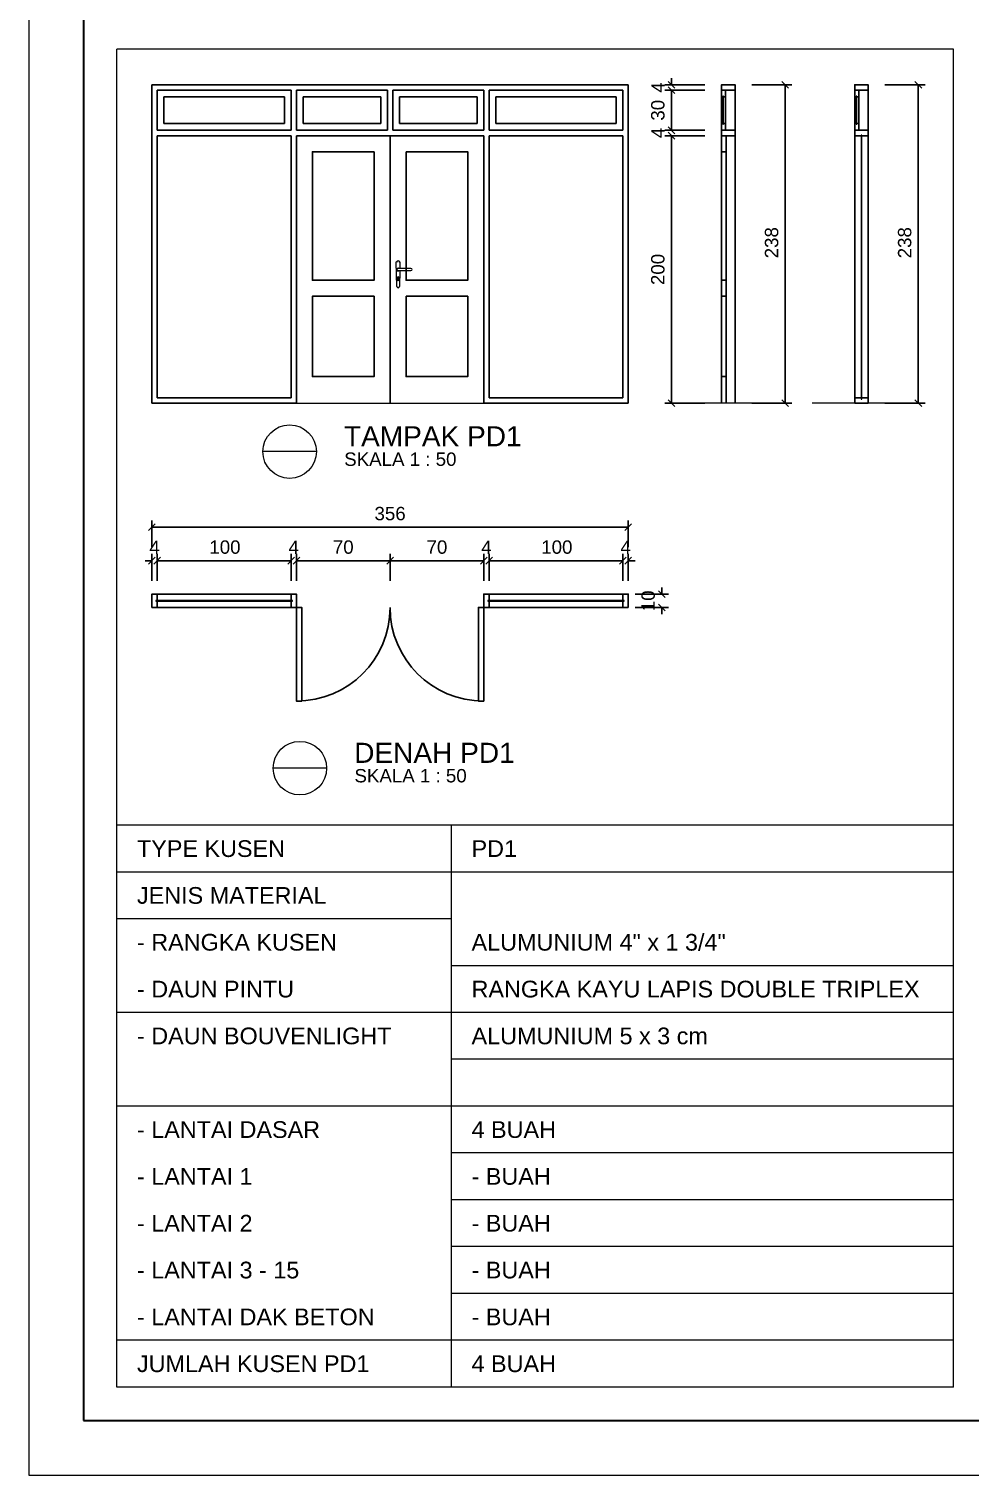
# Model space of a CAD drawing. Header units: millimetres. Extents: x -108 to 351, y -17 to 192.
# Drawn here: x 292.04 to 306.1, y -16.96 to 4.65 of the extents above; entities that cross this region are included whole.
import ezdxf
from ezdxf.enums import TextEntityAlignment as Align

# ---------------------------------------------------------------- set-up
doc = ezdxf.new("R2010")
doc.units = ezdxf.units.MM
doc.layers.get('defpoints').update_dxf_attribs({"color": 1})
for name, color, linetype, lineweight in [('ars', 11, 'Continuous', 0), ('KACA', 151, 'Continuous', 5), ('KOP', 7, 'Continuous', 20), ('KOP GARIS', 1, 'Continuous', 30), ('lan', 7, 'Continuous', 15), ('NOT', 7, 'Continuous', 20), ('u', 6, 'Continuous', 20), ('u @ 1', 6, 'Continuous', 20)]:
    doc.layers.add(name, color=color, linetype=linetype, lineweight=lineweight)
doc.layers.add('Kusen', color=30, linetype='Continuous')
doc.styles.get("Standard").update_dxf_attribs({"font": 'arial.ttf'})
doc.dimstyles.new('SK-50', dxfattribs={"dimscale": 0, "dimtxt": 0.2, "dimasz": 0.1, "dimexe": 0.1, "dimexo": 0, "dimgap": 0.1, "dimtad": 1, "dimdec": 0, "dimlfac": 50, "dimzin": 0, "dimdsep": 46, "dimtxsty": 'Standard', "dimblk": 'OBLIQUE', "dimcen": 0.09, "dimclrd": 256, "dimclre": 256, "dimclrt": 256, "dimadec": 0, "dimazin": 0, "dimtfac": 1, "dimtdec": 0, "dimtofl": 0, "dimtmove": 0, "dimatfit": 3, "dimldrblk": 'OBLIQUE', "dimfxl": 0, "dimtolj": 1, "dimtzin": 0, "dimarcsym": 0})

# ---------------------------------------------------------------- blocks, each defined once
blk = doc.blocks.new('KOPA2-TPAK r')
at = {"layer": 'KOP'}
blk.add_lwpolyline([(0, 0), (59.4, 0), (59.4, 42.135), (0, 42.135)], close=True, dxfattribs=at)
at = {"layer": 'KOP GARIS'}
blk.add_lwpolyline([(0.815, 0.815), (58.585, 0.815), (58.585, 41.32), (0.815, 41.32)], close=True, dxfattribs=at)
at = {"layer": 'KOP'}
for p in [(51.864, 6.612), (51.864, 6.212), (51.864, 5.812)]:
    blk.add_attdef('JUDUL', p, '', height=0.25, dxfattribs=at)
for tag, p in [('SKALA', (51.816, 4.913)), ('SKALA', (51.816, 4.602)), ('SKALA', (51.816, 4.312)), ('AR-00', (57.749, 3.195))]:
    blk.add_attdef(tag, text='', height=0.172, dxfattribs=at).set_placement(p, align=Align.MIDDLE_CENTER)
blk = doc.blocks.new('P-70-DOBLE')
at = {"layer": 'Kusen'}
for points in [[(102.301, -17.94), (102.341, -17.94), (102.341, -18.04), (102.301, -18.04)], [(103.781, -17.94), (103.741, -17.94), (103.741, -18.04), (103.781, -18.04)], [(102.341, -18.04), (102.381, -18.04), (102.381, -18.74), (102.341, -18.74)], [(103.741, -18.04), (103.701, -18.04), (103.701, -18.74), (103.741, -18.74)]]:
    blk.add_lwpolyline(points, close=True, dxfattribs=at)
for centre, start, end in [((102.341, -18.04), 270, 360), ((103.741, -18.04), 180, 270)]:
    blk.add_arc(centre, 0.7, start, end, dxfattribs=at)
blk = doc.blocks.new('_Oblique')
at = {"color": 0, "linetype": 'ByBlock', "lineweight": -2}
blk.add_line((-0.5, -0.5), (0.5, 0.5), dxfattribs=at)
blk = doc.blocks.new('*D309')
at = {"layer": 'defpoints', "color": 0, "transparency": 16777216}
for p in [(300.997, -3.296), (300.917, -3.596), (300.997, -3.596)]:
    blk.add_point(p, dxfattribs=at)
at = {"layer": 'u', "lineweight": -2, "transparency": 16777216}
for p, q in [((300.917, -3.596), (300.917, -3.196)), ((300.997, -3.596), (300.997, -3.196)), ((300.917, -3.296), (300.817, -3.296)), ((300.997, -3.296), (301.097, -3.296))]:
    blk.add_line(p, q, dxfattribs=at)
at = {"layer": 'u', "lineweight": -2, "transparency": 16777216, "xscale": 0.1, "yscale": 0.1, "zscale": 0.1}
blk.add_blockref('_Oblique', (300.917, -3.296), dxfattribs=at)
at = {"layer": 'u', "lineweight": -2, "transparency": 16777216, "xscale": 0.1, "yscale": 0.1, "zscale": 0.1, "rotation": 180}
blk.add_blockref('_Oblique', (300.997, -3.296), dxfattribs=at)
at = {"layer": 'u', "transparency": 16777216, "insert": (300.957, -3.096), "char_height": 0.2, "attachment_point": 5}
blk.add_mtext('\\A1;4', dxfattribs=at)
blk = doc.blocks.new('*D306')
at = {"layer": 'defpoints', "color": 0, "transparency": 16777216}
for p in [(300.997, -2.796), (293.877, -3.096), (300.997, -3.096)]:
    blk.add_point(p, dxfattribs=at)
at = {"layer": 'u', "lineweight": -2, "transparency": 16777216}
for p, q in [((293.877, -3.096), (293.877, -2.696)), ((293.877, -2.796), (300.997, -2.796)), ((300.997, -3.096), (300.997, -2.696))]:
    blk.add_line(p, q, dxfattribs=at)
at = {"layer": 'u', "lineweight": -2, "transparency": 16777216, "xscale": 0.1, "yscale": 0.1, "zscale": 0.1, "rotation": 180}
blk.add_blockref('_Oblique', (293.877, -2.796), dxfattribs=at)
at = {"layer": 'u', "lineweight": -2, "transparency": 16777216, "xscale": 0.1, "yscale": 0.1, "zscale": 0.1}
blk.add_blockref('_Oblique', (300.997, -2.796), dxfattribs=at)
at = {"layer": 'u', "transparency": 16777216, "insert": (297.437, -2.593), "char_height": 0.2, "attachment_point": 5}
blk.add_mtext('\\A1;356', dxfattribs=at)
blk = doc.blocks.new('*D307')
at = {"layer": 'defpoints', "color": 0, "transparency": 16777216}
for p in [(301.097, -3.796), (301.097, -3.996), (301.497, -3.996)]:
    blk.add_point(p, dxfattribs=at)
at = {"layer": 'u', "lineweight": -2, "transparency": 16777216}
for p, q in [((301.097, -3.796), (301.597, -3.796)), ((301.497, -3.796), (301.497, -3.696)), ((301.097, -3.996), (301.597, -3.996)), ((301.497, -3.996), (301.497, -4.096))]:
    blk.add_line(p, q, dxfattribs=at)
at = {"layer": 'u', "lineweight": -2, "transparency": 16777216, "xscale": 0.1, "yscale": 0.1, "zscale": 0.1}
for p, rotation in [((301.497, -3.796), 270), ((301.497, -3.996), 90)]:
    blk.add_blockref('_Oblique', p, dxfattribs=dict(at, rotation=rotation))
at = {"layer": 'u', "transparency": 16777216, "insert": (301.294, -3.896), "char_height": 0.2, "attachment_point": 5, "rotation": 90}
blk.add_mtext('\\A1;10', dxfattribs=at)
blk = doc.blocks.new('*D310')
at = {"layer": 'defpoints', "color": 0, "transparency": 16777216}
for p in [(293.957, -3.296), (293.877, -3.596), (293.957, -3.596)]:
    blk.add_point(p, dxfattribs=at)
at = {"layer": 'u', "lineweight": -2, "transparency": 16777216}
for p, q in [((293.877, -3.596), (293.877, -3.196)), ((293.957, -3.596), (293.957, -3.196)), ((293.877, -3.296), (293.777, -3.296)), ((293.957, -3.296), (294.057, -3.296))]:
    blk.add_line(p, q, dxfattribs=at)
at = {"layer": 'u', "lineweight": -2, "transparency": 16777216, "xscale": 0.1, "yscale": 0.1, "zscale": 0.1}
blk.add_blockref('_Oblique', (293.877, -3.296), dxfattribs=at)
at = {"layer": 'u', "lineweight": -2, "transparency": 16777216, "xscale": 0.1, "yscale": 0.1, "zscale": 0.1, "rotation": 180}
blk.add_blockref('_Oblique', (293.957, -3.296), dxfattribs=at)
at = {"layer": 'u', "transparency": 16777216, "insert": (293.917, -3.096), "char_height": 0.2, "attachment_point": 5}
blk.add_mtext('\\A1;4', dxfattribs=at)
blk = doc.blocks.new('Ndtpd')
blk.add_line((0.747, 0), (-0.747, 0))
blk.add_circle((0, 0), 0.747)
at = {"flags": 4}
for tag, height, p in [('NO', 0.5, (0, 0.148)), ('NOLBR', 0.3, (0, -0.398))]:
    blk.add_attdef(tag, text='', height=height, dxfattribs=at).set_placement(p, align=Align.CENTER)
for tag, p, height in [('NDTPD', (1.516, 0.148), 0.5), ('SKALA', (1.523, -0.398), 0.3)]:
    blk.add_attdef(tag, p, '', height=height, dxfattribs=at)
blk = doc.blocks.new('*D308')
at = {"layer": 'defpoints', "color": 0, "transparency": 16777216}
for p in [(298.837, -3.296), (297.437, -3.596), (298.837, -3.596)]:
    blk.add_point(p, dxfattribs=at)
at = {"layer": 'u', "lineweight": -2, "transparency": 16777216}
for p, q in [((297.437, -3.596), (297.437, -3.196)), ((298.837, -3.596), (298.837, -3.196)), ((297.437, -3.296), (298.837, -3.296))]:
    blk.add_line(p, q, dxfattribs=at)
at = {"layer": 'u', "lineweight": -2, "transparency": 16777216, "xscale": 0.1, "yscale": 0.1, "zscale": 0.1, "rotation": 180}
blk.add_blockref('_Oblique', (297.437, -3.296), dxfattribs=at)
at = {"layer": 'u', "lineweight": -2, "transparency": 16777216, "xscale": 0.1, "yscale": 0.1, "zscale": 0.1}
blk.add_blockref('_Oblique', (298.837, -3.296), dxfattribs=at)
at = {"layer": 'u', "transparency": 16777216, "insert": (298.137, -3.094), "char_height": 0.2, "attachment_point": 5}
blk.add_mtext('\\A1;70', dxfattribs=at)
blk = doc.blocks.new('*D311')
at = {"layer": 'defpoints', "color": 0, "transparency": 16777216}
for p in [(298.917, -3.296), (298.837, -3.596), (298.917, -3.596)]:
    blk.add_point(p, dxfattribs=at)
at = {"layer": 'u', "lineweight": -2, "transparency": 16777216}
for p, q in [((298.837, -3.596), (298.837, -3.196)), ((298.917, -3.596), (298.917, -3.196)), ((298.837, -3.296), (298.737, -3.296)), ((298.917, -3.296), (299.017, -3.296))]:
    blk.add_line(p, q, dxfattribs=at)
at = {"layer": 'u', "lineweight": -2, "transparency": 16777216, "xscale": 0.1, "yscale": 0.1, "zscale": 0.1}
blk.add_blockref('_Oblique', (298.837, -3.296), dxfattribs=at)
at = {"layer": 'u', "lineweight": -2, "transparency": 16777216, "xscale": 0.1, "yscale": 0.1, "zscale": 0.1, "rotation": 180}
blk.add_blockref('_Oblique', (298.917, -3.296), dxfattribs=at)
at = {"layer": 'u', "transparency": 16777216, "insert": (298.877, -3.096), "char_height": 0.2, "attachment_point": 5}
blk.add_mtext('\\A1;4', dxfattribs=at)
blk = doc.blocks.new('*D312')
at = {"layer": 'defpoints', "color": 0, "transparency": 16777216}
for p in [(295.957, -3.296), (293.957, -3.596), (295.957, -3.596)]:
    blk.add_point(p, dxfattribs=at)
at = {"layer": 'u', "lineweight": -2, "transparency": 16777216}
for p, q in [((293.957, -3.596), (293.957, -3.196)), ((295.957, -3.596), (295.957, -3.196)), ((293.957, -3.296), (295.957, -3.296))]:
    blk.add_line(p, q, dxfattribs=at)
at = {"layer": 'u', "lineweight": -2, "transparency": 16777216, "xscale": 0.1, "yscale": 0.1, "zscale": 0.1, "rotation": 180}
blk.add_blockref('_Oblique', (293.957, -3.296), dxfattribs=at)
at = {"layer": 'u', "lineweight": -2, "transparency": 16777216, "xscale": 0.1, "yscale": 0.1, "zscale": 0.1}
blk.add_blockref('_Oblique', (295.957, -3.296), dxfattribs=at)
at = {"layer": 'u', "transparency": 16777216, "insert": (294.969, -3.094), "char_height": 0.2, "attachment_point": 5}
blk.add_mtext('\\A1;100', dxfattribs=at)
blk = doc.blocks.new('*D314')
at = {"layer": 'defpoints', "color": 0, "transparency": 16777216}
for p in [(296.037, -3.296), (295.957, -3.596), (296.037, -3.596)]:
    blk.add_point(p, dxfattribs=at)
at = {"layer": 'u', "lineweight": -2, "transparency": 16777216}
for p, q in [((295.957, -3.596), (295.957, -3.196)), ((296.037, -3.596), (296.037, -3.196)), ((295.957, -3.296), (295.857, -3.296)), ((296.037, -3.296), (296.137, -3.296))]:
    blk.add_line(p, q, dxfattribs=at)
at = {"layer": 'u', "lineweight": -2, "transparency": 16777216, "xscale": 0.1, "yscale": 0.1, "zscale": 0.1}
blk.add_blockref('_Oblique', (295.957, -3.296), dxfattribs=at)
at = {"layer": 'u', "lineweight": -2, "transparency": 16777216, "xscale": 0.1, "yscale": 0.1, "zscale": 0.1, "rotation": 180}
blk.add_blockref('_Oblique', (296.037, -3.296), dxfattribs=at)
at = {"layer": 'u', "transparency": 16777216, "insert": (295.997, -3.096), "char_height": 0.2, "attachment_point": 5}
blk.add_mtext('\\A1;4', dxfattribs=at)
blk = doc.blocks.new('*D313')
at = {"layer": 'defpoints', "color": 0, "transparency": 16777216}
for p in [(297.437, -3.296), (296.037, -3.596), (297.437, -3.596)]:
    blk.add_point(p, dxfattribs=at)
at = {"layer": 'u', "lineweight": -2, "transparency": 16777216}
for p, q in [((296.037, -3.596), (296.037, -3.196)), ((297.437, -3.596), (297.437, -3.196)), ((296.037, -3.296), (297.437, -3.296))]:
    blk.add_line(p, q, dxfattribs=at)
at = {"layer": 'u', "lineweight": -2, "transparency": 16777216, "xscale": 0.1, "yscale": 0.1, "zscale": 0.1, "rotation": 180}
blk.add_blockref('_Oblique', (296.037, -3.296), dxfattribs=at)
at = {"layer": 'u', "lineweight": -2, "transparency": 16777216, "xscale": 0.1, "yscale": 0.1, "zscale": 0.1}
blk.add_blockref('_Oblique', (297.437, -3.296), dxfattribs=at)
at = {"layer": 'u', "transparency": 16777216, "insert": (296.737, -3.094), "char_height": 0.2, "attachment_point": 5}
blk.add_mtext('\\A1;70', dxfattribs=at)
blk = doc.blocks.new('*D315')
at = {"layer": 'defpoints', "color": 0, "transparency": 16777216}
for p in [(300.917, -3.296), (298.917, -3.596), (300.917, -3.596)]:
    blk.add_point(p, dxfattribs=at)
at = {"layer": 'u', "lineweight": -2, "transparency": 16777216}
for p, q in [((298.917, -3.596), (298.917, -3.196)), ((300.917, -3.596), (300.917, -3.196)), ((298.917, -3.296), (300.917, -3.296))]:
    blk.add_line(p, q, dxfattribs=at)
at = {"layer": 'u', "lineweight": -2, "transparency": 16777216, "xscale": 0.1, "yscale": 0.1, "zscale": 0.1, "rotation": 180}
blk.add_blockref('_Oblique', (298.917, -3.296), dxfattribs=at)
at = {"layer": 'u', "lineweight": -2, "transparency": 16777216, "xscale": 0.1, "yscale": 0.1, "zscale": 0.1}
blk.add_blockref('_Oblique', (300.917, -3.296), dxfattribs=at)
at = {"layer": 'u', "transparency": 16777216, "insert": (299.929, -3.094), "char_height": 0.2, "attachment_point": 5}
blk.add_mtext('\\A1;100', dxfattribs=at)
blk = doc.blocks.new('*D316')
at = {"layer": 'defpoints', "color": 0, "transparency": 16777216}
for p in [(302.142, 3.057), (301.642, -0.943), (302.142, -0.943)]:
    blk.add_point(p, dxfattribs=at)
at = {"layer": 'u', "lineweight": -2, "transparency": 16777216}
for p, q in [((302.142, 3.057), (301.542, 3.057)), ((301.642, 3.057), (301.642, -0.943)), ((302.142, -0.943), (301.542, -0.943))]:
    blk.add_line(p, q, dxfattribs=at)
at = {"layer": 'u', "lineweight": -2, "transparency": 16777216, "xscale": 0.1, "yscale": 0.1, "zscale": 0.1}
for p, rotation in [((301.642, 3.057), 90), ((301.642, -0.943), 270)]:
    blk.add_blockref('_Oblique', p, dxfattribs=dict(at, rotation=rotation))
at = {"layer": 'u', "transparency": 16777216, "insert": (301.439, 1.057), "char_height": 0.2, "attachment_point": 5, "rotation": 90}
blk.add_mtext('\\A1;200', dxfattribs=at)
blk = doc.blocks.new('*D317')
at = {"layer": 'defpoints', "color": 0, "transparency": 16777216}
for p in [(301.642, 3.737), (302.142, 3.817), (302.142, 3.737)]:
    blk.add_point(p, dxfattribs=at)
at = {"layer": 'u', "lineweight": -2, "transparency": 16777216}
for p, q in [((301.642, 3.817), (301.642, 3.917)), ((302.142, 3.817), (301.542, 3.817)), ((302.142, 3.737), (301.542, 3.737)), ((301.642, 3.737), (301.642, 3.637))]:
    blk.add_line(p, q, dxfattribs=at)
at = {"layer": 'u', "lineweight": -2, "transparency": 16777216, "xscale": 0.1, "yscale": 0.1, "zscale": 0.1}
for p, rotation in [((301.642, 3.817), 270), ((301.642, 3.737), 90)]:
    blk.add_blockref('_Oblique', p, dxfattribs=dict(at, rotation=rotation))
at = {"layer": 'u', "transparency": 16777216, "insert": (301.442, 3.777), "char_height": 0.2, "attachment_point": 5, "rotation": 90}
blk.add_mtext('\\A1;4', dxfattribs=at)
blk = doc.blocks.new('*D318')
at = {"layer": 'defpoints', "color": 0, "transparency": 16777216}
for p in [(301.642, 3.057), (302.142, 3.137), (302.142, 3.057)]:
    blk.add_point(p, dxfattribs=at)
at = {"layer": 'u', "lineweight": -2, "transparency": 16777216}
for p, q in [((302.142, 3.137), (301.542, 3.137)), ((302.142, 3.057), (301.542, 3.057)), ((301.642, 3.137), (301.642, 3.237)), ((301.642, 3.057), (301.642, 2.957))]:
    blk.add_line(p, q, dxfattribs=at)
at = {"layer": 'u', "lineweight": -2, "transparency": 16777216, "xscale": 0.1, "yscale": 0.1, "zscale": 0.1}
for p, rotation in [((301.642, 3.137), 270), ((301.642, 3.057), 90)]:
    blk.add_blockref('_Oblique', p, dxfattribs=dict(at, rotation=rotation))
at = {"layer": 'u', "transparency": 16777216, "insert": (301.442, 3.097), "char_height": 0.2, "attachment_point": 5, "rotation": 90}
blk.add_mtext('\\A1;4', dxfattribs=at)
blk = doc.blocks.new('*D319')
at = {"layer": 'defpoints', "color": 0, "transparency": 16777216}
for p in [(302.142, 3.737), (301.642, 3.137), (302.142, 3.137)]:
    blk.add_point(p, dxfattribs=at)
at = {"layer": 'u', "lineweight": -2, "transparency": 16777216}
for p, q in [((302.142, 3.737), (301.542, 3.737)), ((301.642, 3.737), (301.642, 3.137)), ((302.142, 3.137), (301.542, 3.137))]:
    blk.add_line(p, q, dxfattribs=at)
at = {"layer": 'u', "lineweight": -2, "transparency": 16777216, "xscale": 0.1, "yscale": 0.1, "zscale": 0.1}
for p, rotation in [((301.642, 3.737), 90), ((301.642, 3.137), 270)]:
    blk.add_blockref('_Oblique', p, dxfattribs=dict(at, rotation=rotation))
at = {"layer": 'u', "transparency": 16777216, "insert": (301.439, 3.437), "char_height": 0.2, "attachment_point": 5, "rotation": 90}
blk.add_mtext('\\A1;30', dxfattribs=at)
blk = doc.blocks.new('*D320')
at = {"layer": 'defpoints', "color": 0, "transparency": 16777216}
for p in [(302.842, 3.817), (302.842, -0.943), (303.342, -0.943)]:
    blk.add_point(p, dxfattribs=at)
at = {"layer": 'u', "lineweight": -2, "transparency": 16777216}
for p, q in [((302.842, 3.817), (303.442, 3.817)), ((303.342, 3.817), (303.342, -0.943)), ((302.842, -0.943), (303.442, -0.943))]:
    blk.add_line(p, q, dxfattribs=at)
at = {"layer": 'u', "lineweight": -2, "transparency": 16777216, "xscale": 0.1, "yscale": 0.1, "zscale": 0.1}
for p, rotation in [((303.342, 3.817), 90), ((303.342, -0.943), 270)]:
    blk.add_blockref('_Oblique', p, dxfattribs=dict(at, rotation=rotation))
at = {"layer": 'u', "transparency": 16777216, "insert": (303.139, 1.457), "char_height": 0.2, "attachment_point": 5, "rotation": 90}
blk.add_mtext('\\A1;238', dxfattribs=at)
blk = doc.blocks.new('GAGANG PINTU')
at = {"ltscale": 0.2}
for points in [[(1350.091, 1379.836), (1350.09, 1379.884), (1350.094, 1379.884, -0.666667), (1350.118, 1379.884), (1350.122, 1379.884), (1350.118, 1379.7), (1350.114, 1379.7, -1), (1350.098, 1379.7), (1350.094, 1379.7), (1350.091, 1379.82)], [(1350.01, 1379.82, -1), (1350.01, 1379.836), (1350.106, 1379.836, -1), (1350.106, 1379.82), (1350.01, 1379.82)]]:
    blk.add_lwpolyline(points, format="xyb", dxfattribs=at)
at = {"lineweight": 0, "ltscale": 0.2}
blk.add_lwpolyline([(1350.102, 1379.758, -3.732051), (1350.11, 1379.758), (1350.11, 1379.748, -1), (1350.102, 1379.748), (1350.102, 1379.758)], format="xyb", dxfattribs=at)
blk.add_lwpolyline([(1350.105, 1379.768), (1350.107, 1379.768), (1350.107, 1379.76), (1350.105, 1379.76)], close=True, dxfattribs=at)
blk.add_circle((1350.106, 1379.764), 0.0072, dxfattribs=at)
blk.add_arc((1350.106, 1379.828), 0.012, 221.8103, 138.1897, dxfattribs=at)
blk = doc.blocks.new('*D321')
at = {"layer": 'defpoints', "color": 0, "transparency": 16777216}
for p in [(304.831, 3.817), (304.831, -0.943), (305.331, -0.943)]:
    blk.add_point(p, dxfattribs=at)
at = {"layer": 'u', "lineweight": -2, "transparency": 16777216}
for p, q in [((304.831, 3.817), (305.431, 3.817)), ((305.331, 3.817), (305.331, -0.943)), ((304.831, -0.943), (305.431, -0.943))]:
    blk.add_line(p, q, dxfattribs=at)
at = {"layer": 'u', "lineweight": -2, "transparency": 16777216, "xscale": 0.1, "yscale": 0.1, "zscale": 0.1}
for p, rotation in [((305.331, 3.817), 90), ((305.331, -0.943), 270)]:
    blk.add_blockref('_Oblique', p, dxfattribs=dict(at, rotation=rotation))
at = {"layer": 'u', "transparency": 16777216, "insert": (305.128, 1.457), "char_height": 0.2, "attachment_point": 5, "rotation": 90}
blk.add_mtext('\\A1;238', dxfattribs=at)

msp = doc.modelspace()

# ---------------------------------------------------------------- linework, layer by layer
at = {"layer": 'ars'}
for points in [[(302.41156, 3.22707), (302.42156, 3.22707), (302.42156, 3.64707), (302.41156, 3.64707)], [(304.40052, 3.22707), (304.41052, 3.22707), (304.41052, 3.64707), (304.40052, 3.64707)], [(304.47552, -0.88293), (304.48552, -0.88293), (304.48552, 3.06707), (304.47552, 3.06707)]]:
    msp.add_lwpolyline(points, close=True, dxfattribs=at)
at = {"layer": 'KACA'}
for points in [[(293.93653, -3.90065), (295.97653, -3.90065), (295.97653, -3.89065), (293.93653, -3.89065)], [(298.89653, -3.90065), (300.93653, -3.90065), (300.93653, -3.89065), (298.89653, -3.89065)]]:
    msp.add_lwpolyline(points, close=True, dxfattribs=at)
at = {"layer": 'Kusen'}
for p, q in [((300.99653, 3.81707), (293.87653, 3.81707)), ((293.87653, -0.94293), (293.87653, 3.81707)), ((293.95653, 3.73707), (295.95653, 3.73707)), ((293.95653, 3.13707), (293.95653, 3.73707)), ((295.95653, 3.13707), (295.95653, 3.73707)), ((296.03653, 3.73707), (297.39653, 3.73707)), ((296.03653, 3.73707), (296.03653, 3.13707)), ((297.39653, 3.73707), (297.39653, 3.13707)), ((298.83653, 3.73707), (297.47653, 3.73707)), ((297.47653, 3.73707), (297.47653, 3.13707)), ((298.83653, 3.73707), (298.83653, 3.13707)), ((300.91653, 3.73707), (298.91653, 3.73707)), ((298.91653, 3.13707), (298.91653, 3.73707)), ((300.91653, 3.73707), (300.91653, 3.13707)), ((300.99653, -0.94293), (300.99653, 3.81707)), ((302.59155, -0.94293), (302.59155, 3.73707)), ((304.58052, 3.13707), (304.58052, 3.73707)), ((294.05653, 3.63707), (295.85653, 3.63707)), ((294.05653, 3.63707), (294.05653, 3.23707)), ((295.85653, 3.63707), (295.85653, 3.23707)), ((296.13653, 3.63707), (297.29653, 3.63707)), ((296.13653, 3.63707), (296.13653, 3.23707)), ((297.29653, 3.63707), (297.29653, 3.23707)), ((298.73653, 3.63707), (297.57653, 3.63707)), ((297.57653, 3.63707), (297.57653, 3.23707)), ((298.73653, 3.63707), (298.73653, 3.23707)), ((300.81653, 3.63707), (299.01653, 3.63707)), ((299.01653, 3.63707), (299.01653, 3.23707)), ((300.81653, 3.63707), (300.81653, 3.23707)), ((302.39156, 3.23707), (302.39156, 3.63707)), ((302.45156, 3.23707), (302.45156, 3.63707)), ((304.38052, 3.23707), (304.38052, 3.63707)), ((304.44052, 3.23707), (304.44052, 3.63707)), ((295.95653, 3.13707), (293.95653, 3.13707)), ((293.95653, -0.86293), (293.95653, 3.05707)), ((293.95653, 3.05707), (295.95653, 3.05707)), ((295.85653, 3.23707), (294.05653, 3.23707)), ((295.95653, -0.86293), (295.95653, 3.05707)), ((297.39653, 3.13707), (296.03653, 3.13707)), ((298.83653, 3.05707), (296.03653, 3.05707)), ((296.03653, -0.94293), (296.03653, 3.05707)), ((297.29653, 3.23707), (296.13653, 3.23707)), ((297.43653, -0.94293), (297.43653, 3.05707)), ((297.47653, 3.13707), (298.83653, 3.13707)), ((297.57653, 3.23707), (298.73653, 3.23707)), ((298.83653, -0.94293), (298.83653, 3.05707)), ((298.91653, 3.13707), (300.91653, 3.13707)), ((298.91653, -0.86293), (298.91653, 3.05707)), ((300.91653, 3.05707), (298.91653, 3.05707)), ((299.01653, 3.23707), (300.81653, 3.23707)), ((300.91653, -0.86293), (300.91653, 3.05707)), ((302.39155, -0.94293), (302.39155, 3.05707)), ((302.46155, -0.94293), (302.46155, 3.05707)), ((304.38052, -0.94293), (304.38052, 3.05707)), ((304.58052, -0.86293), (304.58052, 3.05707)), ((302.46155, 2.81707), (302.39155, 2.81707)), ((302.39155, 0.89707), (302.46155, 0.89707)), ((302.39155, 0.65707), (302.46155, 0.65707)), ((302.39155, -0.54293), (302.46155, -0.54293)), ((295.95653, -0.86293), (293.95653, -0.86293)), ((298.91653, -0.86293), (300.91653, -0.86293)), ((293.87653, -0.94293), (296.03653, -0.94293)), ((298.83653, -0.94293), (300.99653, -0.94293))]:
    msp.add_line(p, q, dxfattribs=at)
for points in [[(302.39155, 3.73707), (302.59155, 3.73707), (302.59155, 3.81707), (302.39155, 3.81707)], [(304.38052, 3.73707), (304.58052, 3.73707), (304.58052, 3.81707), (304.38052, 3.81707)], [(302.39155, 3.05707), (302.59155, 3.05707), (302.59155, 3.13707), (302.39155, 3.13707)], [(304.38052, 3.05707), (304.58052, 3.05707), (304.58052, 3.13707), (304.38052, 3.13707)], [(297.19653, 2.81707), (297.19653, 0.89707), (296.27653, 0.89707), (296.27653, 2.81707)], [(297.67653, 2.81707), (297.67653, 0.89707), (298.59653, 0.89707), (298.59653, 2.81707)], [(297.19653, 0.65707), (297.19653, -0.54293), (296.27653, -0.54293), (296.27653, 0.65707)], [(297.67653, 0.65707), (297.67653, -0.54293), (298.59653, -0.54293), (298.59653, 0.65707)], [(304.38052, -0.94293), (304.58052, -0.94293), (304.58052, -0.86293), (304.38052, -0.86293)], [(293.87653, -3.99565), (293.95653, -3.99565), (293.95653, -3.79565), (293.87653, -3.79565)], [(295.95653, -3.79565), (293.95653, -3.79565), (293.95653, -3.99565), (295.95653, -3.99565)], [(298.91653, -3.79565), (300.91653, -3.79565), (300.91653, -3.99565), (298.91653, -3.99565)], [(300.99653, -3.99565), (300.91653, -3.99565), (300.91653, -3.79565), (300.99653, -3.79565)]]:
    msp.add_lwpolyline(points, close=True, dxfattribs=at)
for points in [[(302.42156, 3.63707), (302.45156, 3.63707), (302.45156, 3.73707), (302.39156, 3.73707), (302.39156, 3.63707), (302.41156, 3.63707)], [(304.41052, 3.63707), (304.44052, 3.63707), (304.44052, 3.73707), (304.38052, 3.73707), (304.38052, 3.63707), (304.40052, 3.63707)], [(302.41156, 3.23707), (302.39155, 3.23707), (302.39155, 3.13707), (302.45156, 3.13707), (302.45156, 3.23707), (302.42156, 3.23707)], [(304.40052, 3.23707), (304.38052, 3.23707), (304.38052, 3.13707), (304.44052, 3.13707), (304.44052, 3.23707), (304.41052, 3.23707)]]:
    msp.add_lwpolyline(points, dxfattribs=at)
at = {"layer": 'lan'}
for p, q in [((293.35435, -15.64995), (293.35435, 4.35005)), ((305.85435, 4.35005), (293.35435, 4.35005)), ((305.85435, -15.64995), (305.85435, 4.35005)), ((296.03653, -0.94293), (298.83653, -0.94293)), ((305.85435, -7.24995), (293.35435, -7.24995)), ((298.35435, -15.64995), (298.35435, -7.24995)), ((305.85435, -7.94995), (293.35435, -7.94995)), ((298.35435, -8.64995), (293.35435, -8.64995)), ((305.85435, -9.34995), (298.35435, -9.34995)), ((305.85435, -10.04995), (293.35435, -10.04995)), ((305.85435, -10.74995), (298.35435, -10.74995)), ((305.85435, -11.44995), (293.35435, -11.44995)), ((305.85435, -12.14995), (298.35435, -12.14995)), ((305.85435, -12.84995), (298.35435, -12.84995)), ((305.85435, -13.54995), (298.35435, -13.54995)), ((305.85435, -14.24995), (298.35435, -14.24995)), ((305.85435, -14.94995), (293.35435, -14.94995)), ((305.85435, -15.64995), (293.35435, -15.64995))]:
    msp.add_line(p, q, dxfattribs=at)
at = {"layer": 'lan', "linetype": 'ByBlock'}
for p, q in [((303.20975, -0.94293), (301.75779, -0.94293)), ((305.19872, -0.94293), (303.74676, -0.94293))]:
    msp.add_line(p, q, dxfattribs=at)

# ---------------------------------------------------------------- block references
at = {"layer": 'ars', "extrusion": (0, 0, -1), "xscale": 2, "yscale": 2, "zscale": -2, "rotation": 359.9999927123874}
msp.add_blockref('GAGANG PINTU', (-2997.76902, -2758.59955), dxfattribs=at)
at = {"layer": 'KOP'}
msp.add_blockref('KOPA2-TPAK r', (292.03958, -16.96472), dxfattribs=at)
at = {"layer": 'lan', "color": 2, "xscale": 2, "yscale": 2, "zscale": 2}
msp.add_blockref('P-70-DOBLE', (91.35498, 32.08417), dxfattribs=at)
at = {"layer": 'NOT'}
ref = msp.add_blockref('Ndtpd', (295.93581, -1.66554), dxfattribs=dict(at, xscale=0.5354752342704153, yscale=0.5354752342704153, zscale=0.5354752342704153))
ref.add_attrib('NDTPD', 'TAMPAK PD1', (296.7476, -1.58652), dxfattribs={"layer": '0', "height": 0.3, "flags": 4})
ref.add_attrib('SKALA', 'SKALA 1 : 50', (296.75146, -1.87885), dxfattribs={"layer": '0', "height": 0.2, "flags": 4})
ref = msp.add_blockref('Ndtpd', (296.08903, -6.39715), dxfattribs=dict(at, xscale=0.5354752342704153, yscale=0.5354752342704153, zscale=0.5354752342704153))
ref.add_attrib('NDTPD', 'DENAH PD1', (296.90082, -6.31813), dxfattribs={"layer": '0', "height": 0.3, "flags": 4})
ref.add_attrib('SKALA', 'SKALA 1 : 50', (296.90468, -6.61046), dxfattribs={"layer": '0', "height": 0.2, "flags": 4})

# ---------------------------------------------------------------- texts
for s, p in [('TYPE KUSEN', (293.65435, -7.72495)), ('PD1', (298.65435, -7.72495)), ('JENIS MATERIAL', (293.65435, -8.42495)), ('ALUMUNIUM 4" x 1 3/4"', (298.65435, -9.12495)), ('- RANGKA KUSEN', (293.65435, -9.12495)), ('- DAUN PINTU', (293.65435, -9.82495)), ('RANGKA KAYU LAPIS DOUBLE TRIPLEX', (298.65435, -9.82495)), ('- DAUN BOUVENLIGHT', (293.65435, -10.52495)), ('ALUMUNIUM 5 x 3 cm', (298.65435, -10.52495)), ('- LANTAI DASAR', (293.65435, -11.92495)), ('4 BUAH', (298.65435, -11.92495)), ('- LANTAI 1', (293.65435, -12.62495)), ('- BUAH', (298.65435, -12.62495)), ('- LANTAI 2', (293.65435, -13.32495)), ('- BUAH', (298.65435, -13.32495)), ('- LANTAI 3 - 15', (293.65435, -14.02495)), ('- BUAH', (298.65435, -14.02495)), ('- LANTAI DAK BETON', (293.65435, -14.72495)), ('- BUAH', (298.65435, -14.72495)), ('JUMLAH KUSEN PD1', (293.65435, -15.42495)), ('4 BUAH', (298.65435, -15.42495))]:
    msp.add_text(s, height=0.25, dxfattribs=at).set_placement(p)

# ---------------------------------------------------------------- dimensions: what is measured, and where the dimension line sits
at = {"layer": 'u'}
for base, p1, p2, picture, middle in [((300.99653, -2.79565), (293.87653, -3.09565), (300.99653, -3.09565), '*D306', (297.43653, -2.79565)), ((295.95653, -3.29565), (293.95653, -3.59565), (295.95653, -3.59565), '*D312', (294.96903, -3.29565)), ((297.43653, -3.29565), (296.03653, -3.59565), (297.43653, -3.59565), '*D313', (296.73653, -3.29565)), ((298.83653, -3.29565), (297.43653, -3.59565), (298.83653, -3.59565), '*D308', (298.13653, -3.29565)), ((300.91653, -3.29565), (298.91653, -3.59565), (300.91653, -3.59565), '*D315', (299.92903, -3.29565))]:
    dim = msp.add_linear_dim(base=base, p1=p1, p2=p2, dimstyle='SK-50', override={"dimscale": 1, "dimtxt": 0.2}, dxfattribs=at)
    dim.commit()
    dim.dimension.update_dxf_attribs({"geometry": picture, "text_midpoint": middle, "dimtype": 160})
dim = msp.add_linear_dim(base=(301.49653, -3.99565), p1=(301.09653, -3.79565), p2=(301.09653, -3.99565), angle=270, dimstyle='SK-50', override={"dimscale": 1, "dimtxt": 0.2}, dxfattribs=at)
dim.commit()
dim.dimension.update_dxf_attribs({"geometry": '*D307', "text_midpoint": (301.49653, -3.89565), "dimtype": 160})
at = {"layer": 'u @ 1'}
for base, p1, p2, picture, middle in [((301.64155, 3.73707), (302.14155, 3.81707), (302.14155, 3.73707), '*D317', (301.64155, 3.77707)), ((301.64155, 3.13707), (302.14155, 3.73707), (302.14155, 3.13707), '*D319', (301.64155, 3.43707)), ((303.34155, -0.94293), (302.84155, 3.81707), (302.84155, -0.94293), '*D320', (303.34155, 1.45707)), ((305.33052, -0.94293), (304.83052, 3.81707), (304.83052, -0.94293), '*D321', (305.33052, 1.45707)), ((301.64155, -0.94293), (302.14155, 3.05707), (302.14155, -0.94293), '*D316', (301.64155, 1.05707)), ((301.64155, 3.05707), (302.14155, 3.13707), (302.14155, 3.05707), '*D318', (301.64155, 3.09707))]:
    dim = msp.add_linear_dim(base=base, p1=p1, p2=p2, angle=270, dimstyle='SK-50', override={"dimscale": 1, "dimtxt": 0.2, "dimtix": 0, "dimtofl": 0, "dimtmove": 0, "dimatfit": 3}, dxfattribs=at)
    dim.commit()
    dim.dimension.update_dxf_attribs({"geometry": picture, "text_midpoint": middle, "dimtype": 128})
for base, p1, p2, picture, middle in [((293.95653, -3.29565), (293.87653, -3.59565), (293.95653, -3.59565), '*D310', (293.91653, -3.29565)), ((296.03653, -3.29565), (295.95653, -3.59565), (296.03653, -3.59565), '*D314', (295.99653, -3.29565)), ((298.91653, -3.29565), (298.83653, -3.59565), (298.91653, -3.59565), '*D311', (298.87653, -3.29565)), ((300.99653, -3.29565), (300.91653, -3.59565), (300.99653, -3.59565), '*D309', (300.95653, -3.29565))]:
    dim = msp.add_linear_dim(base=base, p1=p1, p2=p2, dimstyle='SK-50', override={"dimscale": 1, "dimtxt": 0.2, "dimtix": 0, "dimtofl": 0, "dimtmove": 0, "dimatfit": 3}, dxfattribs=at)
    dim.commit()
    dim.dimension.update_dxf_attribs({"geometry": picture, "text_midpoint": middle, "dimtype": 128})

doc.saveas('drawing.dxf')
